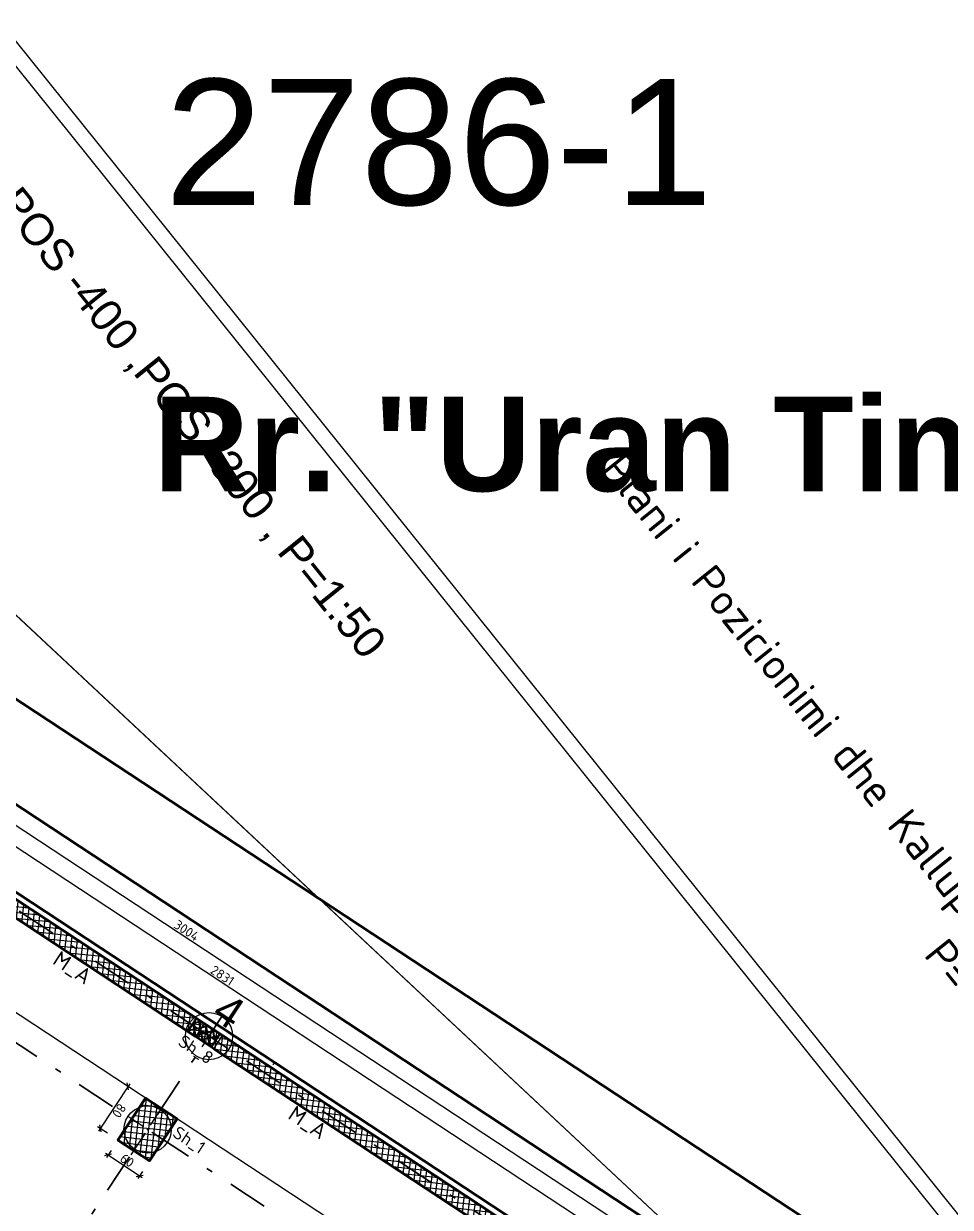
# Model space of a CAD drawing. Header units: metres. Extents: x 7511866 to 7512702, y 4691584 to 4692636.
# Drawn here: x 7511994.62 to 7512009.34, y 4692337.76 to 4692356.57 of the extents above; entities that cross this region are included whole.
import ezdxf

# ---------------------------------------------------------------- set-up
doc = ezdxf.new("R2010")
doc.units = ezdxf.units.M
doc.header["$PDMODE"] = 32
doc.header["$PDSIZE"] = 0.75
doc.linetypes.add('Dot & Dashed', pattern=[134.05555248260504, 63.499999999986, -35.27777777776999, 0, -35.27777470484902])
doc.layers.get('0').update_dxf_attribs({"lineweight": 0})
doc.layers.get('Defpoints').update_dxf_attribs({"lineweight": 0})
for name, color, linetype, lineweight in [('A - Akset_Pen_No__47', 7, 'Continuous', 25), ('A - Fleta_Pen_No__1', 7, 'Continuous', 0), ('A - Muret_Pen_No__101', 252, 'Continuous', 13), ('A - Muret_Pen_No__22', 8, 'Continuous', 35), ('A - Pllaka meskatit_Pen_No__7', 7, 'Continuous', 35), ('A - Pllaka Perdhes kolollt v2', 1, 'Continuous', 0), ('A - Shtyllat_Pen_No__101', 252, 'Continuous', 13), ('A - Shtyllat_Pen_No__20', 1, 'Continuous', 0), ('A - Shtyllat_Pen_No__22', 8, 'Continuous', 35), ('Drawing & Figure_Pen_No__6', 5, 'Continuous', 35), ('emrat e rrugeve', 7, 'Continuous', 0), ('lifti project', 4, 'Continuous', 0), ('nr Parcela Fqinje', 251, 'Continuous', 0), ('parcela', 7, 'Continuous', 0), ('Parcela Fqinje', 251, 'Continuous', 0), ('Themel pllaka o3 ferizaj', 30, 'Continuous', 0)]:
    doc.layers.add(name, color=color, linetype=linetype, lineweight=lineweight)
doc.layers.add('A - Muret', color=7, linetype='Continuous')
doc.layers.add('A - Shtyllat', color=7, linetype='Continuous')
doc.layers.add('A - Rrugë_Pen_No__82', color=7, linetype='Continuous', lineweight=0, true_color=0xaaaaaa)
doc.styles.add('GENERATED_STYLE_1', font='arialbd.ttf')
doc.styles.add('GENERATED_STYLE_2', font='arial.ttf')
doc.styles.add('K.B', font='isocpeur.ttf')
doc.styles.get("Standard").update_dxf_attribs({"font": 'arial.ttf'})
doc.dimstyles.new('FT 1_50', dxfattribs={"dimtxt": 15, "dimasz": 8, "dimexe": 5, "dimexo": 20, "dimgap": 2, "dimtad": 1, "dimdec": 0, "dimtxsty": 'K.B', "dimblk": 'OBLIQUE', "dimcen": 2.5, "dimdle": 5, "dimclrd": 256, "dimclre": 256, "dimclrt": 256, "dimadec": 0, "dimazin": 0, "dimtfac": 1, "dimtdec": 0, "dimtmove": 0, "dimatfit": 3, "dimldrblk": 'ARCHTICK', "dimfxl": 20, "dimfxlon": 1, "dimarcsym": 0})
pattern_1 = [(44.99999999999999, (0, 0), (-64.34671472773822, 64.34671472773826), []), (135.0000000000002, (0, 0), (64.34671472773803, 64.34671472773844), [])]

# ---------------------------------------------------------------- blocks, each defined once
blk = doc.blocks.new('Slab_2', base_point=(230711.063749268, -31544.67652926594))
at = {"layer": 'A - Pllaka meskatit_Pen_No__7', "color": 7, "linetype": 'Continuous', "lineweight": 35, "flags": 128}
blk.add_lwpolyline([(230711.063749268, -31544.67652926594), (230711.063749268, -57316.15496789142), (250511.0637492677, -57316.15496789142), (250511.0637492677, -53786.30152627585, -0.325551855166116), (255155.2266219415, -47409.50501816085), (266240.1735741652, -43835.79124670484), (259305.5587494549, -22325.99998460427)], format="xyb", close=True, dxfattribs=at)
blk = doc.blocks.new('Wall_26', base_point=(232211.0637492681, -31166.15485543149))
at = {"layer": 'A - Muret_Pen_No__101', "linetype": 'Continuous', "lineweight": 13}
h = blk.add_hatch(dxfattribs=at)
h.set_pattern_fill('CONCRETE_BLOCK', color=252, style=0, pattern_type=2)
h.set_pattern_definition(pattern_1)
h.paths.add_polyline_path([(246463.67970749, -26571.20538661428), (246540.3900440252, -26809.14553936952), (252298.5422196253, -24952.75545508459), (252221.8318830901, -24714.81530232935)])
h = blk.add_hatch(dxfattribs=at)
h.set_pattern_fill('CONCRETE_BLOCK', color=252, style=0, pattern_type=2)
h.set_pattern_definition(pattern_1)
h.paths.add_polyline_path([(242133.1688160087, -27967.33371449419), (242209.8791039236, -28205.27376352597), (246207.2737703024, -26916.54014482771), (246130.5634823875, -26678.60009579593)])
at = {"layer": 'A - Muret_Pen_No__22', "color": 8, "linetype": 'Continuous', "lineweight": 35, "flags": 128}
for points in [[(252221.8318783985, -24714.81522549671), (246463.679807093, -26571.20546564581)], [(246540.3901476648, -26809.14563385907), (252298.5422189704, -24952.75539370997)], [(246130.563571563, -26678.59994234865), (242133.1687456697, -27967.33366263198)], [(242209.8790862415, -28205.27383084524), (246207.2739121348, -26916.54011056191)]]:
    blk.add_lwpolyline(points, dxfattribs=at)
blk = doc.blocks.new('Column_56', base_point=(246880.1202933899, -28433.2480312615))
at = {"layer": 'A - Shtyllat_Pen_No__101', "linetype": 'Continuous', "lineweight": 13}
h = blk.add_hatch(dxfattribs=at)
h.set_pattern_fill('CONCRETE_BLOCK', color=252, style=0, pattern_type=2)
h.set_pattern_definition(pattern_1)
h.paths.add_polyline_path([(246717.3286363103, -28906.00470904117), (247288.3850400761, -28721.89989183623), (247042.9119504695, -27960.49135348183), (246471.8555467037, -28144.59617068675)])
at = {"layer": 'A - Shtyllat_Pen_No__101', "color": 252, "linetype": 'Continuous', "lineweight": 13}
for p, q in [((246855.5729844293, -28357.10717742606), (246732.836439626, -27976.40290824885)), ((246956.2611472254, -28408.70072230084), (247241.7893491083, -28316.64831369838)), ((246803.9794395545, -28457.79534022215), (246518.4512376716, -28549.84774882462)), ((246904.6676023506, -28509.38888509694), (247027.4041471539, -28890.09315427415))]:
    blk.add_line(p, q, dxfattribs=at)
blk.add_point((246880.1202933899, -28433.2480312615), dxfattribs=at)
at = {"layer": 'A - Shtyllat_Pen_No__22', "color": 8, "linetype": 'Continuous', "lineweight": 35, "flags": 128}
blk.add_lwpolyline([(246717.3286363103, -28906.00470904117), (247288.3850400761, -28721.89989183623), (247042.9119504695, -27960.49135348183), (246471.8555467037, -28144.59617068675)], close=True, dxfattribs=at)
blk = doc.blocks.new('Column_80', base_point=(246335.4768602531, -26743.87279008665))
at = {"layer": 'A - Shtyllat_Pen_No__101', "linetype": 'Continuous', "lineweight": 13}
h = blk.add_hatch(dxfattribs=at)
h.set_pattern_fill('CONCRETE_BLOCK', color=252, style=0, pattern_type=2)
h.set_pattern_definition(pattern_1)
h.paths.add_polyline_path([(246130.5635722179, -26678.5999443803), (246207.2739127898, -26916.54011259356), (246540.3901482883, -26809.14563579299), (246463.6798077165, -26571.20546757973)])
at = {"layer": 'A - Shtyllat_Pen_No__101', "color": 252, "linetype": 'Continuous', "lineweight": 13}
for p, q in [((246310.9295512701, -26667.73193625841), (246272.5743809842, -26548.76185215178)), ((246411.6177140814, -26719.32548110366), (246578.1758318306, -26665.62824270338)), ((246259.3360064249, -26768.42009906964), (246092.7778886756, -26822.11733746992)), ((246360.0241692361, -26820.01364391489), (246398.379339522, -26938.98372802152))]:
    blk.add_line(p, q, dxfattribs=at)
blk.add_point((246335.4768602531, -26743.87279008665), dxfattribs=at)
at = {"layer": 'A - Shtyllat_Pen_No__22', "color": 8, "linetype": 'Continuous', "lineweight": 35, "flags": 128}
for points in [[(246463.6798077165, -26571.20546757973), (246130.5635722179, -26678.5999443803)], [(246207.2739127898, -26916.54011259356), (246540.3901482883, -26809.14563579299)]]:
    blk.add_lwpolyline(points, dxfattribs=at)
blk = doc.blocks.new('_Oblique')
at = {"color": 0, "linetype": 'ByBlock', "lineweight": -2}
blk.add_line((-0.5, -0.5), (0.5, 0.5), dxfattribs=at)
blk = doc.blocks.new('*D181')
at = {"lineweight": -2, "transparency": 16777216}
for p, q in [((1783.96293684708, 3312.152810472845), (4487.930043595199, 4183.893967095912)), ((4485.768625920877, 4174.303188197925), (4481.637033420443, 4187.118563650584)), ((1791.319125902189, 3305.63044519494), (1787.187533401755, 3318.4458206476))]:
    blk.add_line(p, q, dxfattribs=at)
at = {"layer": 'Defpoints', "color": 0, "lineweight": 5, "transparency": 16777216}
for p in [(4483.171240230484, 4182.35976028587), (4491.905453161039, 4155.267974739064), (1797.455953142351, 3286.595231736078)]:
    blk.add_point(p, dxfattribs=at)
at = {"lineweight": -2, "transparency": 16777216, "xscale": 8, "yscale": 8, "zscale": 8}
for p, rotation in [((4483.171240230484, 4182.35976028587), 17.86897900778238), ((1788.721740211795, 3313.687017282885), 197.8689790077824)]:
    blk.add_blockref('_Oblique', p, dxfattribs=dict(at, rotation=rotation))
at = {"transparency": 16777216, "insert": (3133.031497282062, 3757.065115177336), "char_height": 15, "attachment_point": 5, "rotation": 17.868979007782375, "style": 'K.B'}
blk.add_mtext('2831', dxfattribs=at)
blk = doc.blocks.new('_ArchTick')
at = {"color": 0, "linetype": 'ByBlock', "const_width": 0.15}
blk.add_lwpolyline([(-0.5, -0.5), (0.5, 0.5)], dxfattribs=at)
blk = doc.blocks.new('*D182')
at = {"lineweight": -2, "transparency": 16777216}
for p, q in [((4480.60893011399, 4190.307534943118), (4472.937896063787, 4214.101551766695)), ((1610.263799490423, 3285.940887125777), (4479.230906238543, 4210.876955212019)), ((1621.159430095301, 3268.439880476957), (1613.488396045098, 3292.233897300533))]:
    blk.add_line(p, q, dxfattribs=at)
at = {"layer": 'Defpoints', "color": 0, "lineweight": 5, "transparency": 16777216}
for p in [(4474.472102873828, 4209.342748401978), (4491.90545316104, 4155.267974739065), (1632.455953142351, 3233.400320272903)]:
    blk.add_point(p, dxfattribs=at)
at = {"lineweight": -2, "transparency": 16777216, "xscale": 8, "yscale": 8, "zscale": 8}
for p, rotation in [((4474.472102873828, 4209.342748401978), 17.86897900778239), ((1615.022602855138, 3287.475093935818), 197.8689790077824)]:
    blk.add_blockref('_Oblique', p, dxfattribs=dict(at, rotation=rotation))
at = {"transparency": 16777216, "insert": (3041.832359925406, 3757.450647561857), "char_height": 15, "attachment_point": 5, "rotation": 17.86897900778239, "style": 'K.B'}
blk.add_mtext('3004', dxfattribs=at)
blk = doc.blocks.new('*D261')
at = {"lineweight": -2, "transparency": 16777216}
for p, q in [((3189.499919427072, 3533.843184648839), (3171.682119478965, 3528.09884349303)), ((3174.906716033639, 3534.391853667787), (3202.522438614377, 3448.733393102914)), ((3214.047228387729, 3457.702330813398), (3196.229428439621, 3451.957989657589))]:
    blk.add_line(p, q, dxfattribs=at)
at = {"layer": 'Defpoints', "color": 0, "lineweight": 5, "transparency": 16777216}
for p in [(3208.535132885932, 3539.980011889003), (3233.082441846589, 3463.839158053562), (3200.988231804336, 3453.49219646763)]:
    blk.add_point(p, dxfattribs=at)
at = {"lineweight": -2, "transparency": 16777216, "xscale": 8, "yscale": 8, "zscale": 8}
for p, rotation in [((3176.440922843679, 3529.633050303071), 107.8689790077883), ((3200.988231804336, 3453.49219646763), 287.8689790077883)]:
    blk.add_blockref('_Oblique', p, dxfattribs=dict(at, rotation=rotation))
at = {"lineweight": 5, "transparency": 16777216, "insert": (3197.756303716967, 3494.477616324428), "char_height": 15, "attachment_point": 5, "rotation": 287.8689790077883, "style": 'K.B'}
blk.add_mtext('80', dxfattribs=at)
blk = doc.blocks.new('*D262')
at = {"lineweight": -2, "transparency": 16777216}
for p, q in [((3296.324909463337, 3463.214426315194), (3300.443144151587, 3450.4404841303)), ((3237.044493600248, 3435.254598964482), (3303.667740706261, 3456.733494305057)), ((3239.219269086753, 3444.803944594702), (3243.337503775004, 3432.030002409808))]:
    blk.add_line(p, q, dxfattribs=at)
at = {"layer": 'Defpoints', "color": 0, "lineweight": 5, "transparency": 16777216}
for p in [(3290.188082223173, 3482.249639774054), (3233.08244184659, 3463.839158053562), (3298.908937341546, 3455.199287495016)]:
    blk.add_point(p, dxfattribs=at)
at = {"lineweight": -2, "transparency": 16777216, "xscale": 8, "yscale": 8, "zscale": 8}
for p, rotation in [((3298.908937341546, 3455.199287495016), 17.86897900778763), ((3241.803296964963, 3436.788805774524), 197.8689790077876)]:
    blk.add_blockref('_Oblique', p, dxfattribs=dict(at, rotation=rotation))
at = {"lineweight": 5, "transparency": 16777216, "insert": (3267.441124214177, 3455.035773027728), "char_height": 15, "attachment_point": 5, "rotation": 17.868979007787633, "style": 'K.B'}
blk.add_mtext('60', dxfattribs=at)
blk = doc.blocks.new('A$C112c8b24')
at = {"lineweight": 30, "true_color": 0x636466}
h = blk.add_hatch(dxfattribs=at)
h.set_pattern_fill('ANSI37', color=251, scale=3, angle=17.86897938013849)
h.set_pattern_definition([(62.86897938013848, (-4444.510340916539, -2498.180951402619), (-8.47692649949891, 4.343655387124207), []), (152.8689793801385, (-4444.510340916539, -2498.180951402619), (-4.343655387124207, -8.47692649949891), [])])
h.paths.add_polyline_path([(2672.893626918256, 3446.278022885247), (2665.222592713424, 3470.07203965897), (2622.393362520717, 3456.264178090265), (2630.064396725556, 3432.470161316541)])
for p, q in [((5945, 4205), (0, 4205)), ((5920, 4180), (125, 4180)), ((2754.689816485385, 3509.196781127524), (2756.224023295426, 3504.43797776281))]:
    blk.add_line(p, q)
at = {"lineweight": 40}
for p, q in [((1094.785707357055, 3243.167782958529), (3885.405928849344, 4142.845332107804)), ((1094.785707357055, 3096.071980431734), (3928.36371963331, 4009.598837928929))]:
    blk.add_line(p, q, dxfattribs=at)
at = {"lineweight": 18}
blk.add_line((2616.913615728936, 3441.363990011674), (2677.770968899062, 3460.983999622635), dxfattribs=at)
at = {"lineweight": 30}
for points in [[(3885.405928849344, 4142.845332107804), (3928.36371963331, 4009.598837928929), (1094.785707357055, 3096.071980431734), (1094.785707357055, 3243.167782958529), (3885.405928849344, 4142.845332107804)], [(2622.393362520717, 3456.264178090265), (2665.222592713424, 3470.07203965897), (2672.893626918256, 3446.278022885247), (2630.064396725556, 3432.470161316541), (2622.393362520717, 3456.264178090265)], [(2670.864887100637, 3314.06268291002), (2727.97052747722, 3332.473164630513), (2752.517836437877, 3256.332310795071), (2695.412196061294, 3237.921829074578), (2670.864887100637, 3314.06268291002)]]:
    blk.add_lwpolyline(points, dxfattribs=at)
at = {"color": 5, "lineweight": 40}
blk.add_lwpolyline([(1094.785707357056, 2974.054647052107), (3954.235207375745, 3895.922301518268), (4647.696689846765, 1744.943175308216), (3539.2019946244, 1387.571798162617), (3539.201994624405, 1387.571798162618)], dxfattribs=at)
blk.add_lwpolyline([(2622.393362520717, 3456.264178090265), (2665.222592713424, 3470.07203965897), (2672.893626918256, 3446.278022885247), (2630.064396725556, 3432.470161316541), (2622.393362520717, 3456.264178090265)])
at = {"layer": 'A - Akset_Pen_No__47', "color": 3, "linetype": 'Dot & Dashed', "lineweight": 25, "flags": 128}
for points in [[(1079.785707357056, 2945.578348956208), (3975.415548202473, 3879.110306616559)], [(1079.785707357056, 2759.081879866185), (4029.879891654717, 3710.172782543762)], [(3366.028481827271, 1255.57432727034), (2645.821867403757, 3489.511523727516)]]:
    blk.add_lwpolyline(points, dxfattribs=at)
at = {"layer": 'A - Muret', "color": 8, "lineweight": 35, "xscale": 0.1, "yscale": 0.1, "zscale": 0.1}
blk.add_blockref('Wall_26', (1244.785707357056, 3011.906814435547), dxfattribs=at)
at = {"layer": 'A - Shtyllat', "color": 8, "lineweight": 35, "xscale": 0.1, "yscale": 0.1, "zscale": 0.1}
for name, p in [('Column_80', (2657.227018455546, 3454.135020970031)), ('Column_56', (2711.691361769256, 3285.197496852546))]:
    blk.add_blockref(name, p, dxfattribs=at)
at = {"layer": 'Drawing & Figure_Pen_No__6', "color": 5, "linetype": 'Continuous', "lineweight": 30, "xscale": 0.1, "yscale": 0.1, "zscale": 0.1}
blk.add_blockref('Slab_2', (1094.785707357056, 2974.054647052107), dxfattribs=at)
at = {"insert": (2344.041058096598, 4551.993774480296), "char_height": 50, "width": 2860.463492864743, "attachment_point": 1, "style": 'K.B'}
blk.add_mtext('Plani i Pozicionimi dhe Kallupimit për Bazen e Themelit kota -8.45m \\P                             {\\fISOCPEUR|b0|i0|c186|p34;P=1:5}0 ', dxfattribs=at)
at = {"insert": (314.885266782534, 4069.058121606708), "char_height": 50, "width": 2994.835201130249, "attachment_point": 1}
blk.add_mtext('Plani i Pozicionimit dhe Kallupimit   POS -400 ,POS -300 , {\\fArial|b0|i0|c186|p34;P=1:5}0 ', dxfattribs=at)
at = {"width": 1053.289171696408, "attachment_point": 1, "style": 'K.B'}
for s, insert, char_height, rotation in [('{\\C1;M_A}', (2828.099201705211, 3492.956346867513), 25, 17.868978979603945), ('{\\C5;Sh_8}', (2629.291723937087, 3425.029112380227), 20, 17.86897900778595), ('{\\C1;M_A}', (2402.252226929369, 3355.440347149902), 25, 17.868978979603945), ('{\\C5;Sh_1}', (2737.103486452339, 3327.412809450757), 20, 17.86897900778595)]:
    blk.add_mtext(s, dxfattribs=dict(at, insert=insert, char_height=char_height, rotation=rotation))
at = {"layer": 'A - Fleta_Pen_No__1', "color": 7, "linetype": 'Continuous', "lineweight": 13, "insert": (2635.210726370919, 3474.040385470545), "char_height": 49.99999999999999, "attachment_point": 7, "rotation": 17.868979007782432, "style": 'GENERATED_STYLE_2'}
blk.add_mtext('\\A1;{\\C146;\\c9000464;4}', dxfattribs=at)
for p1, distance, picture, middle in [((1094.785707357056, 3007.482991293919), 56.815515917152155, '*D182', (2504.162114140111, 3531.533318582874)), ((1259.785707357056, 3060.677902757096), 28.46491383493772, '*D181', (2595.361251496767, 3531.147786198353))]:
    dim = blk.add_aligned_dim(p1=p1, p2=(3954.235207375745, 3929.350645760081), distance=distance, dimstyle='FT 1_50')
    dim.commit()
    dim.dimension.update_dxf_attribs({"geometry": picture, "text_midpoint": middle, "insert": (-537.6702457852954, -225.9173289789833)})
at = {"lineweight": 5}
for p1, p2, distance, picture, middle in [((2670.864887100637, 3314.06268291002), (2695.412196061294, 3237.921829074578), -33.72088273306295, '*D261', (2660.086057931672, 3268.560287345445)), ((2695.412196061294, 3237.921829074578), (2752.517836437877, 3256.332310795071), -28.421380550842077, '*D262', (2729.770878428882, 3229.118444048745))]:
    dim = blk.add_aligned_dim(p1=p1, p2=p2, distance=distance, dimstyle='FT 1_50', dxfattribs=at)
    dim.commit()
    dim.dimension.update_dxf_attribs({"geometry": picture, "text_midpoint": middle, "insert": (-537.6702457852954, -225.9173289789833)})

msp = doc.modelspace()

# ---------------------------------------------------------------- linework, layer by layer
at = {"layer": 'A - Pllaka Perdhes kolollt v2', "linetype": 'Continuous', "flags": 128}
msp.add_lwpolyline([(7511964.959329545, 4692332.412591453), (7511984.040827252, 4692347.738120127), (7512008.081546759, 4692331.909700602), (7511996.588401974, 4692314.453537687), (7511987.027787026, 4692320.748250465, 0.325551855165803), (7511979.030251089, 4692320.370454537), (7511976.356114816, 4692318.222690625)], format="xyb", close=True, dxfattribs=at)
at = {"layer": 'A - Rrugë_Pen_No__82', "color": 253, "linetype": 'Continuous', "true_color": 0xaaaaaa}
msp.add_lwpolyline([(7511997.705267795, 4692350.003274306), (7511997.709762151, 4692350.00990207)], dxfattribs=at)
at = {"layer": 'A - Shtyllat_Pen_No__20', "color": 1, "linetype": 'Continuous', "lineweight": 0, "flags": 128}
for points in [[(7511997.776681145, 4692340.489797283), (7511997.484353058, 4692340.682266215), (7511997.34687525, 4692340.473460439), (7511997.639203337, 4692340.280991507)], [(7511996.115154307, 4692338.829991936), (7511996.555083293, 4692339.49817042), (7511997.056217156, 4692339.16822368), (7511996.61628817, 4692338.500045195)]]:
    msp.add_lwpolyline(points, close=True, dxfattribs=at)
at = {"layer": 'parcela'}
msp.add_lwpolyline([(7512014.001, 4692331.061000001), (7512007.601, 4692322.736), (7511996.727999999, 4692308.593), (7511996.477999999, 4692308.808), (7511984.225, 4692318.67), (7511979.511, 4692314.209), (7511960.838, 4692336.459), (7511966.627, 4692340.808), (7511982.768999999, 4692353.148), (7511985.852999999, 4692355.253), (7512004.361, 4692337.945), (7512007.31, 4692335.187), (7512013.22, 4692331.467), (7512014.001, 4692331.061000001)], dxfattribs=at)
at = {"layer": 'Parcela Fqinje', "flags": 128}
for points in [[(7512121.209, 4692304.743), (7512099.37, 4692321.114), (7512090.4, 4692328.334), (7512084.23, 4692331.224), (7512078.21, 4692330.164), (7512066.38, 4692329.075), (7512056.28, 4692327.065), (7512044.93, 4692326.926), (7512038.19, 4692326.936), (7512031.28, 4692327.606), (7512025.23, 4692326.976), (7512017.28, 4692329.357), (7512013.22, 4692331.467), (7512007.31, 4692335.187), (7511984.021, 4692356.967), (7511973.491, 4692368.387), (7511969.121, 4692372.097), (7511958.422, 4692378.737), (7511952.79, 4692386.36), (7511951.692, 4692387.847), (7511942.993, 4692405.116), (7511934.243, 4692423.576)], [(7512004.361, 4692337.945), (7512007.31, 4692335.187), (7512013.22, 4692331.467), (7512017.28, 4692329.357), (7512025.23, 4692326.976), (7512031.28, 4692327.606000001), (7512038.19, 4692326.936000001), (7512044.93, 4692326.926), (7512056.28, 4692327.065), (7512066.38, 4692329.075), (7512078.21, 4692330.164), (7512084.23, 4692331.223999999), (7512090.4, 4692328.334)]]:
    msp.add_lwpolyline(points, dxfattribs=at)
at = {"layer": 'Themel pllaka o3 ferizaj', "flags": 128}
msp.add_lwpolyline([(7512009.128, 4692333.136), (7511999.066503164, 4692317.853206729), (7511996.7, 4692314.26), (7511986.973, 4692320.665, 0.1587437061329291), (7511982.972241618, 4692321.761270221, 0.1586342212972889), (7511979.093, 4692320.292), (7511976.341, 4692318.082), (7511974.775507532, 4692320.031162184), (7511963.942, 4692333.519), (7511984.035, 4692349.657)], format="xyb", close=True, dxfattribs=at)

# ---------------------------------------------------------------- block references
at = {"layer": 'lifti project', "xscale": 0.01, "yscale": 0.01, "zscale": 0.01, "rotation": 308.7703677864264}
msp.add_blockref('A$C112c8b24', (7511953.991434605, 4692339.569475741), dxfattribs=at)

# ---------------------------------------------------------------- texts
at = {"layer": 'emrat e rrugeve', "color": 0, "style": 'GENERATED_STYLE_1'}
msp.add_text('Rr. "Uran Tinova"', height=1.5, dxfattribs=at).set_placement((7511996.68094694, 4692349.141409092))
at = {"layer": 'nr Parcela Fqinje'}
msp.add_text('2786-1', height=2, dxfattribs=at).set_placement((7511996.861665057, 4692353.690942202))

doc.saveas('drawing.dxf')
